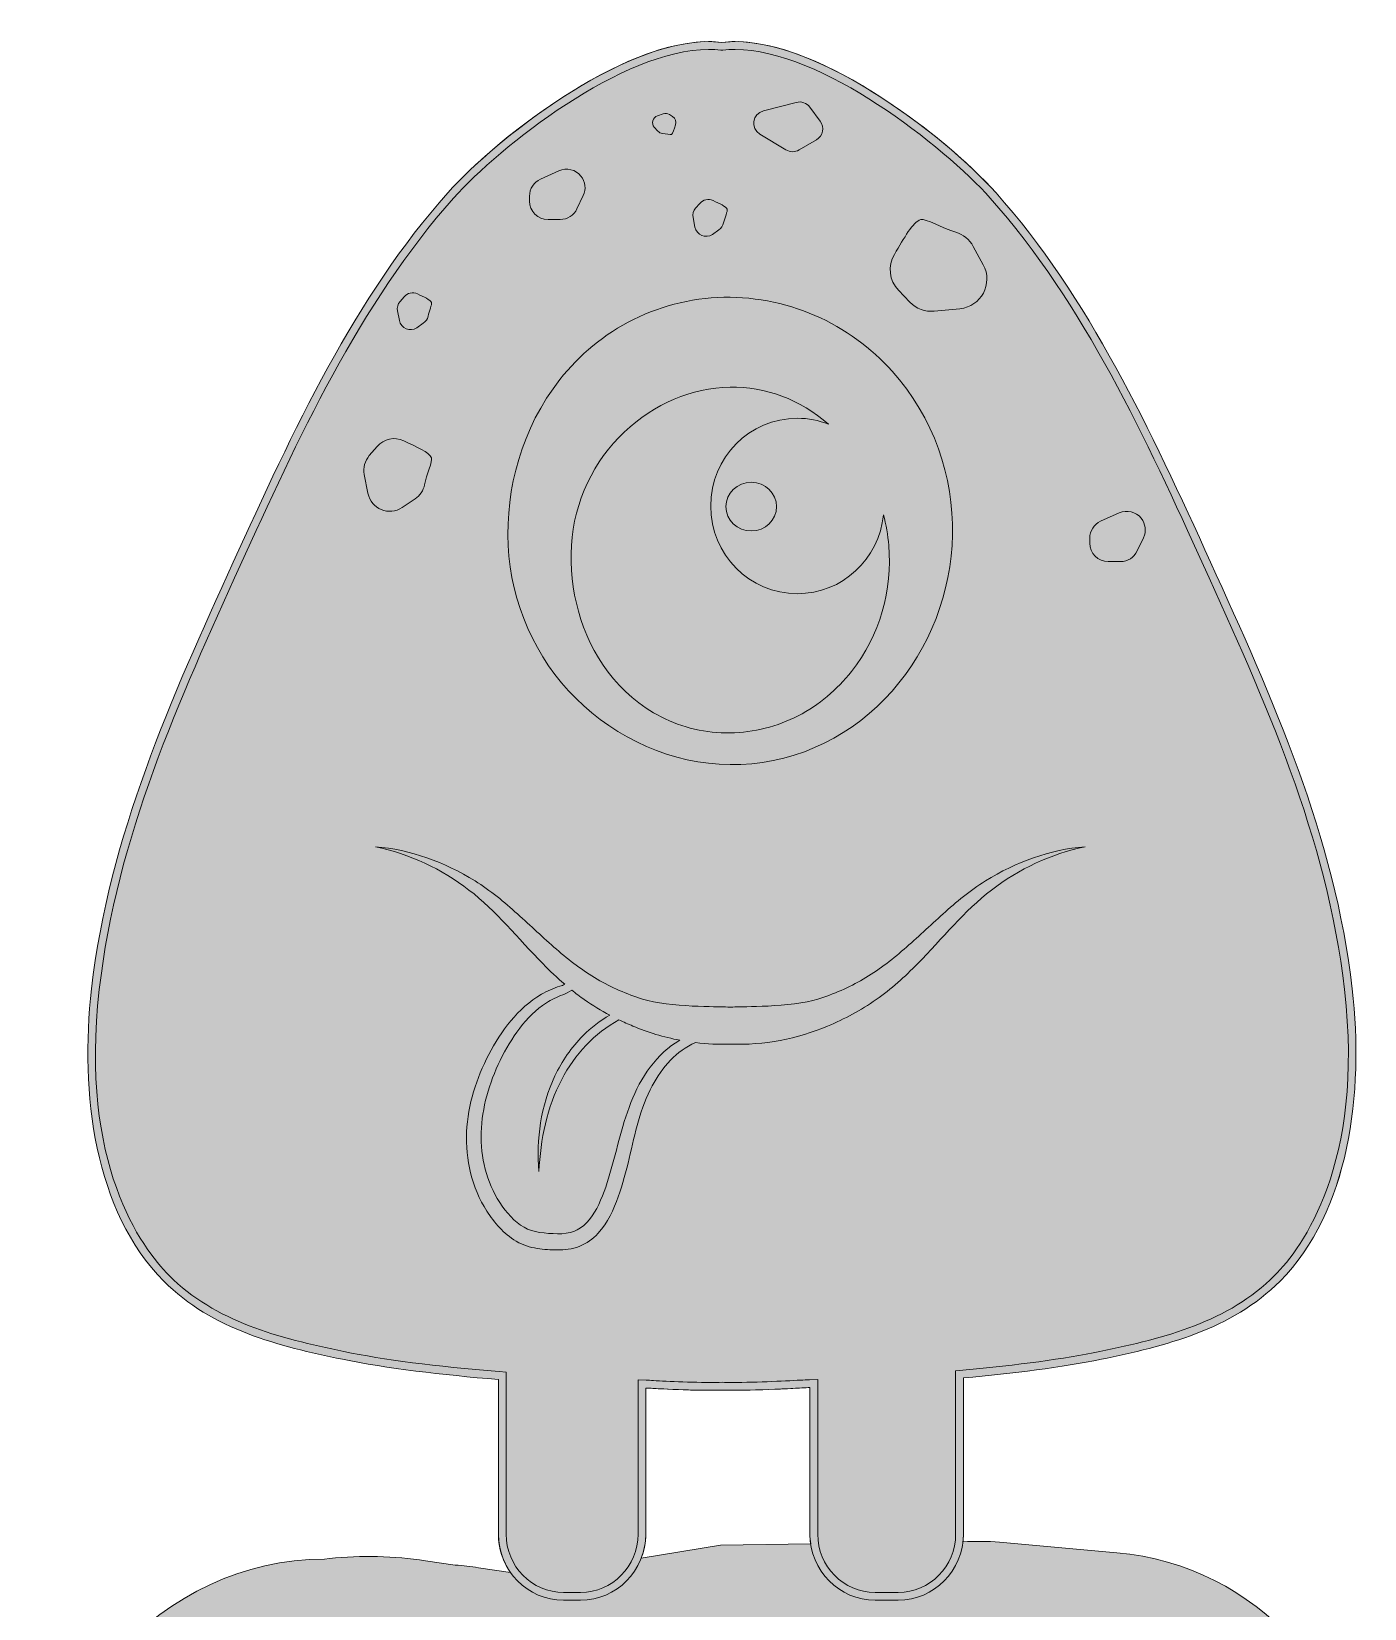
# Model space of a CAD drawing. Header units: millimetres. Extents: x 29 to 224, y -127 to -4.
# Drawn here: x 98.1 to 152.3, y -92.3 to -28.2 of the extents above; entities that cross this region are included whole.
import ezdxf

# ---------------------------------------------------------------- set-up
doc = ezdxf.new("R2010")
doc.units = ezdxf.units.MM
doc.header["$MEASUREMENT"] = 0
doc.layers.add('engraving', color=7, linetype='Continuous')
doc.layers.add('Layer 1', color=7, linetype='Continuous')

# ---------------------------------------------------------------- blocks, each defined once
blk = doc.blocks.new('block 5')
at = {"layer": 'Layer 1'}
h = blk.add_hatch(color=1, dxfattribs=at)
h.dxf.hatch_style = 2
edge = h.paths.add_edge_path()
edge.add_spline(control_points=[(98.084, -102.935), (98.084, -102.935), (98.084, -102.935), (98.084, -102.935), (98.084, -102.935), (152.221, -102.935), (152.221, -102.935), (152.221, -102.935), (152.221, -100.965), (152.221, -100.965), (152.221, -95.269), (147.874, -90.515), (142.201, -90.007), (142.201, -90.007), (137.433, -89.58), (137.433, -89.58), (136.937, -89.535), (136.438, -89.533), (135.94, -89.555), (135.952, -89.455), (135.96, -89.354), (135.96, -89.25), (135.96, -89.25), (135.96, -82.898), (135.96, -82.898), (138.001, -82.715), (139.967, -82.469), (141.566, -82.138), (144.149, -81.603), (146.854, -80.946), (148.831, -78.958), (151.639, -76.137), (152.249, -71.328), (151.764, -67.071), (151.06, -60.9), (148.511, -55.241), (146.004, -49.728), (143.587, -44.415), (141.06, -38.935), (137.286, -34.714), (135.17, -32.348), (129.706, -28.153), (126.143, -28.594), (122.58, -28.153), (117.116, -32.348), (115, -34.714), (111.226, -38.935), (108.699, -44.415), (106.282, -49.728), (103.775, -55.241), (101.226, -60.9), (100.522, -67.071), (100.037, -71.328), (100.647, -76.137), (103.455, -78.958), (105.432, -80.946), (108.137, -81.603), (110.72, -82.138), (112.51, -82.509), (114.76, -82.773), (117.06, -82.961), (117.06, -82.961), (117.06, -89.25), (117.06, -89.25), (117.06, -89.831), (117.246, -90.369), (117.557, -90.81), (117.557, -90.81), (116.252, -90.614), (116.252, -90.614), (115.938, -90.567), (115.623, -90.532), (115.308, -90.507), (115.308, -90.507), (114.1, -90.328), (114.1, -90.328), (112.808, -90.137), (111.497, -90.107), (110.198, -90.239), (110.198, -90.239), (109.99, -90.26), (109.99, -90.26), (103.346, -90.26), (98.084, -96.291), (98.084, -102.935)], knot_values=[0, 0, 0, 0, 1, 1, 1, 2, 2, 2, 3, 3, 3, 4, 4, 4, 5, 5, 5, 6, 6, 6, 7, 7, 7, 8, 8, 8, 9, 9, 9, 10, 10, 10, 11, 11, 11, 12, 12, 12, 13, 13, 13, 14, 14, 14, 15, 15, 15, 16, 16, 16, 17, 17, 17, 18, 18, 18, 19, 19, 19, 20, 20, 20, 21, 21, 21, 22, 22, 22, 23, 23, 23, 24, 24, 24, 25, 25, 25, 26, 26, 26, 27, 27, 27, 28, 28, 28, 28], degree=3, periodic=1)
edge = h.paths.add_edge_path()
edge.add_spline(control_points=[(129.722, -89.25), (129.722, -89.386), (129.734, -89.519), (129.753, -89.649), (129.753, -89.649), (126.083, -89.699), (126.083, -89.699), (126.083, -89.699), (122.863, -90.22), (122.863, -90.22), (122.98, -89.918), (123.05, -89.593), (123.05, -89.25), (123.05, -89.25), (123.05, -83.307), (123.05, -83.307), (123.176, -83.312), (124.815, -83.423), (126.143, -83.396), (127.471, -83.423), (129.429, -83.3), (129.722, -83.288), (129.722, -83.288), (129.722, -89.25), (129.722, -89.25)], knot_values=[0, 0, 0, 0, 1, 1, 1, 2, 2, 2, 3, 3, 3, 4, 4, 4, 5, 5, 5, 6, 6, 6, 7, 7, 7, 8, 8, 8, 8], degree=3, periodic=1)
at = {"layer": 'Layer 1', "lineweight": 0}
for points, knots in [([(98.084, -102.935), (98.084, -102.935), (98.084, -102.935), (98.084, -102.935), (98.084, -102.935), (152.221, -102.935), (152.221, -102.935), (152.221, -102.935), (152.221, -100.965), (152.221, -100.965), (152.221, -95.269), (147.874, -90.515), (142.201, -90.007), (142.201, -90.007), (137.433, -89.58), (137.433, -89.58), (136.937, -89.535), (136.438, -89.533), (135.94, -89.555), (135.952, -89.455), (135.96, -89.354), (135.96, -89.25), (135.96, -89.25), (135.96, -82.898), (135.96, -82.898), (138.001, -82.715), (139.967, -82.469), (141.566, -82.138), (144.149, -81.603), (146.854, -80.946), (148.831, -78.958), (151.639, -76.137), (152.249, -71.328), (151.764, -67.071), (151.06, -60.9), (148.511, -55.241), (146.004, -49.728), (143.587, -44.415), (141.06, -38.935), (137.286, -34.714), (135.17, -32.348), (129.706, -28.153), (126.143, -28.594), (122.58, -28.153), (117.116, -32.348), (115, -34.714), (111.226, -38.935), (108.699, -44.415), (106.282, -49.728), (103.775, -55.241), (101.226, -60.9), (100.522, -67.071), (100.037, -71.328), (100.647, -76.137), (103.455, -78.958), (105.432, -80.946), (108.137, -81.603), (110.72, -82.138), (112.51, -82.509), (114.76, -82.773), (117.06, -82.961), (117.06, -82.961), (117.06, -89.25), (117.06, -89.25), (117.06, -89.831), (117.246, -90.369), (117.557, -90.81), (117.557, -90.81), (116.252, -90.614), (116.252, -90.614), (115.938, -90.567), (115.623, -90.532), (115.308, -90.507), (115.308, -90.507), (114.1, -90.328), (114.1, -90.328), (112.808, -90.137), (111.497, -90.107), (110.198, -90.239), (110.198, -90.239), (109.99, -90.26), (109.99, -90.26), (103.346, -90.26), (98.084, -96.291), (98.084, -102.935)], [0, 0, 0, 0, 1, 1, 1, 2, 2, 2, 3, 3, 3, 4, 4, 4, 5, 5, 5, 6, 6, 6, 7, 7, 7, 8, 8, 8, 9, 9, 9, 10, 10, 10, 11, 11, 11, 12, 12, 12, 13, 13, 13, 14, 14, 14, 15, 15, 15, 16, 16, 16, 17, 17, 17, 18, 18, 18, 19, 19, 19, 20, 20, 20, 21, 21, 21, 22, 22, 22, 23, 23, 23, 24, 24, 24, 25, 25, 25, 26, 26, 26, 27, 27, 27, 28, 28, 28, 28]), ([(129.722, -89.25), (129.722, -89.386), (129.734, -89.519), (129.753, -89.649), (129.753, -89.649), (126.083, -89.699), (126.083, -89.699), (126.083, -89.699), (122.863, -90.22), (122.863, -90.22), (122.98, -89.918), (123.05, -89.593), (123.05, -89.25), (123.05, -89.25), (123.05, -83.307), (123.05, -83.307), (123.176, -83.312), (124.815, -83.423), (126.143, -83.396), (127.471, -83.423), (129.429, -83.3), (129.722, -83.288), (129.722, -83.288), (129.722, -89.25), (129.722, -89.25)], [0, 0, 0, 0, 1, 1, 1, 2, 2, 2, 3, 3, 3, 4, 4, 4, 5, 5, 5, 6, 6, 6, 7, 7, 7, 8, 8, 8, 8])]:
    blk.add_open_spline(points, degree=3, knots=knots, dxfattribs=at)
blk = doc.blocks.new('block 4')
at = {"layer": 'Layer 1'}
h = blk.add_hatch(color=1, dxfattribs=at)
h.dxf.hatch_style = 2
edge = h.paths.add_edge_path()
edge.add_spline(control_points=[(98.084, -102.935), (98.084, -102.935), (98.084, -102.935), (98.084, -102.935), (98.084, -102.935), (152.221, -102.935), (152.221, -102.935), (152.221, -102.935), (152.221, -100.965), (152.221, -100.965), (152.221, -95.269), (147.874, -90.515), (142.201, -90.007), (142.201, -90.007), (137.433, -89.58), (137.433, -89.58), (136.937, -89.535), (136.438, -89.533), (135.94, -89.555), (135.952, -89.455), (135.96, -89.354), (135.96, -89.25), (135.96, -89.25), (135.96, -82.898), (135.96, -82.898), (138.001, -82.715), (139.967, -82.469), (141.566, -82.138), (144.149, -81.603), (146.854, -80.946), (148.831, -78.958), (151.639, -76.137), (152.249, -71.328), (151.764, -67.071), (151.06, -60.9), (148.511, -55.241), (146.004, -49.728), (143.587, -44.415), (141.06, -38.935), (137.286, -34.714), (135.17, -32.348), (129.706, -28.153), (126.143, -28.594), (122.58, -28.153), (117.116, -32.348), (115, -34.714), (111.226, -38.935), (108.699, -44.415), (106.282, -49.728), (103.775, -55.241), (101.226, -60.9), (100.522, -67.071), (100.037, -71.328), (100.647, -76.137), (103.455, -78.958), (105.432, -80.946), (108.137, -81.603), (110.72, -82.138), (112.51, -82.509), (114.76, -82.773), (117.06, -82.961), (117.06, -82.961), (117.06, -89.25), (117.06, -89.25), (117.06, -89.831), (117.246, -90.369), (117.557, -90.81), (117.557, -90.81), (116.252, -90.614), (116.252, -90.614), (115.938, -90.567), (115.623, -90.532), (115.308, -90.507), (115.308, -90.507), (114.1, -90.328), (114.1, -90.328), (112.808, -90.137), (111.497, -90.107), (110.198, -90.239), (110.198, -90.239), (109.99, -90.26), (109.99, -90.26), (103.346, -90.26), (98.084, -96.291), (98.084, -102.935)], knot_values=[0, 0, 0, 0, 1, 1, 1, 2, 2, 2, 3, 3, 3, 4, 4, 4, 5, 5, 5, 6, 6, 6, 7, 7, 7, 8, 8, 8, 9, 9, 9, 10, 10, 10, 11, 11, 11, 12, 12, 12, 13, 13, 13, 14, 14, 14, 15, 15, 15, 16, 16, 16, 17, 17, 17, 18, 18, 18, 19, 19, 19, 20, 20, 20, 21, 21, 21, 22, 22, 22, 23, 23, 23, 24, 24, 24, 25, 25, 25, 26, 26, 26, 27, 27, 27, 28, 28, 28, 28], degree=3, periodic=1)
edge = h.paths.add_edge_path()
edge.add_spline(control_points=[(129.722, -89.25), (129.722, -89.386), (129.734, -89.519), (129.753, -89.649), (129.753, -89.649), (126.083, -89.699), (126.083, -89.699), (126.083, -89.699), (122.863, -90.22), (122.863, -90.22), (122.98, -89.918), (123.05, -89.593), (123.05, -89.25), (123.05, -89.25), (123.05, -83.307), (123.05, -83.307), (123.176, -83.312), (124.815, -83.423), (126.143, -83.396), (127.471, -83.423), (129.429, -83.3), (129.722, -83.288), (129.722, -83.288), (129.722, -89.25), (129.722, -89.25)], knot_values=[0, 0, 0, 0, 1, 1, 1, 2, 2, 2, 3, 3, 3, 4, 4, 4, 5, 5, 5, 6, 6, 6, 7, 7, 7, 8, 8, 8, 8], degree=3, periodic=1)
at = {"layer": 'Layer 1', "lineweight": 0}
for points, knots in [([(98.084, -102.935), (98.084, -102.935), (98.084, -102.935), (98.084, -102.935), (98.084, -102.935), (152.221, -102.935), (152.221, -102.935), (152.221, -102.935), (152.221, -100.965), (152.221, -100.965), (152.221, -95.269), (147.874, -90.515), (142.201, -90.007), (142.201, -90.007), (137.433, -89.58), (137.433, -89.58), (136.937, -89.535), (136.438, -89.533), (135.94, -89.555), (135.952, -89.455), (135.96, -89.354), (135.96, -89.25), (135.96, -89.25), (135.96, -82.898), (135.96, -82.898), (138.001, -82.715), (139.967, -82.469), (141.566, -82.138), (144.149, -81.603), (146.854, -80.946), (148.831, -78.958), (151.639, -76.137), (152.249, -71.328), (151.764, -67.071), (151.06, -60.9), (148.511, -55.241), (146.004, -49.728), (143.587, -44.415), (141.06, -38.935), (137.286, -34.714), (135.17, -32.348), (129.706, -28.153), (126.143, -28.594), (122.58, -28.153), (117.116, -32.348), (115, -34.714), (111.226, -38.935), (108.699, -44.415), (106.282, -49.728), (103.775, -55.241), (101.226, -60.9), (100.522, -67.071), (100.037, -71.328), (100.647, -76.137), (103.455, -78.958), (105.432, -80.946), (108.137, -81.603), (110.72, -82.138), (112.51, -82.509), (114.76, -82.773), (117.06, -82.961), (117.06, -82.961), (117.06, -89.25), (117.06, -89.25), (117.06, -89.831), (117.246, -90.369), (117.557, -90.81), (117.557, -90.81), (116.252, -90.614), (116.252, -90.614), (115.938, -90.567), (115.623, -90.532), (115.308, -90.507), (115.308, -90.507), (114.1, -90.328), (114.1, -90.328), (112.808, -90.137), (111.497, -90.107), (110.198, -90.239), (110.198, -90.239), (109.99, -90.26), (109.99, -90.26), (103.346, -90.26), (98.084, -96.291), (98.084, -102.935)], [0, 0, 0, 0, 1, 1, 1, 2, 2, 2, 3, 3, 3, 4, 4, 4, 5, 5, 5, 6, 6, 6, 7, 7, 7, 8, 8, 8, 9, 9, 9, 10, 10, 10, 11, 11, 11, 12, 12, 12, 13, 13, 13, 14, 14, 14, 15, 15, 15, 16, 16, 16, 17, 17, 17, 18, 18, 18, 19, 19, 19, 20, 20, 20, 21, 21, 21, 22, 22, 22, 23, 23, 23, 24, 24, 24, 25, 25, 25, 26, 26, 26, 27, 27, 27, 28, 28, 28, 28]), ([(129.722, -89.25), (129.722, -89.386), (129.734, -89.519), (129.753, -89.649), (129.753, -89.649), (126.083, -89.699), (126.083, -89.699), (126.083, -89.699), (122.863, -90.22), (122.863, -90.22), (122.98, -89.918), (123.05, -89.593), (123.05, -89.25), (123.05, -89.25), (123.05, -83.307), (123.05, -83.307), (123.176, -83.312), (124.815, -83.423), (126.143, -83.396), (127.471, -83.423), (129.429, -83.3), (129.722, -83.288), (129.722, -83.288), (129.722, -89.25), (129.722, -89.25)], [0, 0, 0, 0, 1, 1, 1, 2, 2, 2, 3, 3, 3, 4, 4, 4, 5, 5, 5, 6, 6, 6, 7, 7, 7, 8, 8, 8, 8])]:
    blk.add_open_spline(points, degree=3, knots=knots, dxfattribs=at)
at = {"layer": 'Layer 1'}
blk.add_blockref('block 5', (0, 0), dxfattribs=at)
blk = doc.blocks.new('block 7')
at = {"layer": 'engraving'}
h = blk.add_hatch(color=1, dxfattribs=at)
h.dxf.hatch_style = 2
edge = h.paths.add_edge_path()
edge.add_spline(control_points=[(117.453, -49.051), (117.558, -51.382), (118.563, -53.644), (120.218, -55.268), (121.85, -56.901), (124.119, -57.942), (126.477, -57.961), (128.834, -58.009), (131.165, -56.963), (132.761, -55.288), (134.384, -53.626), (135.348, -51.379), (135.5, -49.051), (135.646, -46.728), (134.96, -44.27), (133.367, -42.317), (132.569, -41.351), (131.562, -40.503), (130.375, -39.907), (129.192, -39.309), (127.835, -38.975), (126.477, -38.958), (125.118, -38.947), (123.747, -39.258), (122.553, -39.857), (121.357, -40.452), (120.343, -41.31), (119.562, -42.297), (118.001, -44.288), (117.355, -46.732), (117.453, -49.051)], knot_values=[0, 0, 0, 0, 1, 1, 1, 2, 2, 2, 3, 3, 3, 4, 4, 4, 5, 5, 5, 6, 6, 6, 7, 7, 7, 8, 8, 8, 9, 9, 9, 10, 10, 10, 10], degree=3, periodic=1)
edge = h.paths.add_edge_path()
edge.add_spline(control_points=[(120.027, -49.051), (120.132, -47.263), (120.948, -45.581), (122.176, -44.44), (123.399, -43.288), (124.917, -42.642), (126.477, -42.614), (127.897, -42.579), (129.33, -43.12), (130.472, -44.118), (130.079, -43.965), (129.655, -43.877), (129.21, -43.877), (127.266, -43.877), (125.691, -45.475), (125.691, -47.445), (125.691, -49.415), (127.266, -51.012), (129.21, -51.012), (131.035, -51.012), (132.535, -49.603), (132.711, -47.8), (132.816, -48.207), (132.89, -48.626), (132.926, -49.051), (133.072, -50.831), (132.574, -52.71), (131.409, -54.18), (130.825, -54.906), (130.095, -55.536), (129.247, -55.973), (128.401, -56.412), (127.447, -56.653), (126.477, -56.672), (125.507, -56.682), (124.537, -56.462), (123.681, -56.023), (122.823, -55.587), (122.087, -54.947), (121.52, -54.201), (120.386, -52.692), (119.929, -50.828), (120.027, -49.051)], knot_values=[0, 0, 0, 0, 1, 1, 1, 2, 2, 2, 3, 3, 3, 4, 4, 4, 5, 5, 5, 6, 6, 6, 7, 7, 7, 8, 8, 8, 9, 9, 9, 10, 10, 10, 11, 11, 11, 12, 12, 12, 13, 13, 13, 14, 14, 14, 14], degree=3, periodic=1)
edge = h.paths.add_edge_path()
edge.add_spline(control_points=[(127.336, -48.46), (126.767, -48.46), (126.306, -48.017), (126.306, -47.471), (126.306, -46.925), (126.767, -46.482), (127.336, -46.482), (127.905, -46.482), (128.366, -46.925), (128.366, -47.471), (128.366, -48.017), (127.905, -48.46), (127.336, -48.46)], knot_values=[0, 0, 0, 0, 1, 1, 1, 2, 2, 2, 3, 3, 3, 4, 4, 4, 4], degree=3, periodic=1)
at = {"layer": 'engraving', "lineweight": 0}
for points, knots in [([(117.453, -49.051), (117.558, -51.382), (118.563, -53.644), (120.218, -55.268), (121.85, -56.901), (124.119, -57.942), (126.477, -57.961), (128.834, -58.009), (131.165, -56.963), (132.761, -55.288), (134.384, -53.626), (135.348, -51.379), (135.5, -49.051), (135.646, -46.728), (134.96, -44.27), (133.367, -42.317), (132.569, -41.351), (131.562, -40.503), (130.375, -39.907), (129.192, -39.309), (127.835, -38.975), (126.477, -38.958), (125.118, -38.947), (123.747, -39.258), (122.553, -39.857), (121.357, -40.452), (120.343, -41.31), (119.562, -42.297), (118.001, -44.288), (117.355, -46.732), (117.453, -49.051)], [0, 0, 0, 0, 1, 1, 1, 2, 2, 2, 3, 3, 3, 4, 4, 4, 5, 5, 5, 6, 6, 6, 7, 7, 7, 8, 8, 8, 9, 9, 9, 10, 10, 10, 10]), ([(120.027, -49.051), (120.132, -47.263), (120.948, -45.581), (122.176, -44.44), (123.399, -43.288), (124.917, -42.642), (126.477, -42.614), (127.897, -42.579), (129.33, -43.12), (130.472, -44.118), (130.079, -43.965), (129.655, -43.877), (129.21, -43.877), (127.266, -43.877), (125.691, -45.475), (125.691, -47.445), (125.691, -49.415), (127.266, -51.012), (129.21, -51.012), (131.035, -51.012), (132.535, -49.603), (132.711, -47.8), (132.816, -48.207), (132.89, -48.626), (132.926, -49.051), (133.072, -50.831), (132.574, -52.71), (131.409, -54.18), (130.825, -54.906), (130.095, -55.536), (129.247, -55.973), (128.401, -56.412), (127.447, -56.653), (126.477, -56.672), (125.507, -56.682), (124.537, -56.462), (123.681, -56.023), (122.823, -55.587), (122.087, -54.947), (121.52, -54.201), (120.386, -52.692), (119.929, -50.828), (120.027, -49.051)], [0, 0, 0, 0, 1, 1, 1, 2, 2, 2, 3, 3, 3, 4, 4, 4, 5, 5, 5, 6, 6, 6, 7, 7, 7, 8, 8, 8, 9, 9, 9, 10, 10, 10, 11, 11, 11, 12, 12, 12, 13, 13, 13, 14, 14, 14, 14]), ([(127.336, -48.46), (126.767, -48.46), (126.306, -48.017), (126.306, -47.471), (126.306, -46.925), (126.767, -46.482), (127.336, -46.482), (127.905, -46.482), (128.366, -46.925), (128.366, -47.471), (128.366, -48.017), (127.905, -48.46), (127.336, -48.46)], [0, 0, 0, 0, 1, 1, 1, 2, 2, 2, 3, 3, 3, 4, 4, 4, 4])]:
    blk.add_open_spline(points, degree=3, knots=knots, dxfattribs=at)
blk = doc.blocks.new('block 9')
at = {"layer": 'engraving'}
h = blk.add_hatch(color=1, dxfattribs=at)
h.dxf.hatch_style = 2
edge = h.paths.add_edge_path()
edge.add_spline(control_points=[(129.714, -31.225), (129.714, -31.225), (130.139, -31.793), (130.139, -31.793), (130.326, -32.042), (130.254, -32.399), (129.985, -32.556), (129.985, -32.556), (129.278, -32.968), (129.278, -32.968), (129.114, -33.065), (128.909, -33.063), (128.746, -32.964), (128.746, -32.964), (127.692, -32.328), (127.692, -32.328), (127.296, -32.089), (127.383, -31.491), (127.831, -31.376), (127.831, -31.376), (129.166, -31.033), (129.166, -31.033), (129.371, -30.98), (129.587, -31.056), (129.714, -31.225)], knot_values=[0, 0, 0, 0, 1, 1, 1, 2, 2, 2, 3, 3, 3, 4, 4, 4, 5, 5, 5, 6, 6, 6, 7, 7, 7, 8, 8, 8, 8], degree=3, periodic=1)
h = blk.add_hatch(color=1, dxfattribs=at)
h.dxf.hatch_style = 2
edge = h.paths.add_edge_path()
edge.add_spline(control_points=[(123.533, -32.198), (123.533, -32.198), (123.397, -32.047), (123.397, -32.047), (123.258, -31.892), (123.323, -31.645), (123.52, -31.578), (123.52, -31.578), (123.757, -31.497), (123.757, -31.497), (123.841, -31.469), (123.934, -31.48), (124.008, -31.528), (124.008, -31.528), (124.142, -31.614), (124.142, -31.614), (124.252, -31.685), (124.302, -31.821), (124.262, -31.946), (124.205, -32.126), (124.164, -32.293), (124.09, -32.336), (124.054, -32.357), (123.859, -32.303), (123.731, -32.294), (123.655, -32.289), (123.584, -32.255), (123.533, -32.198)], knot_values=[0, 0, 0, 0, 1, 1, 1, 2, 2, 2, 3, 3, 3, 4, 4, 4, 5, 5, 5, 6, 6, 6, 7, 7, 7, 8, 8, 8, 9, 9, 9, 9], degree=3, periodic=1)
h = blk.add_hatch(color=1, dxfattribs=at)
h.dxf.hatch_style = 2
edge = h.paths.add_edge_path()
edge.add_spline(control_points=[(120.416, -34.033), (120.416, -34.033), (120.416, -34.033), (120.416, -34.033), (120.595, -34.257), (120.631, -34.563), (120.509, -34.822), (120.509, -34.822), (120.254, -35.364), (120.254, -35.364), (120.13, -35.628), (119.865, -35.796), (119.574, -35.796), (119.574, -35.796), (119.077, -35.796), (119.077, -35.796), (118.662, -35.796), (118.325, -35.459), (118.325, -35.044), (118.325, -35.044), (118.325, -34.843), (118.325, -34.843), (118.325, -34.547), (118.498, -34.279), (118.767, -34.157), (118.767, -34.157), (119.519, -33.817), (119.519, -33.817), (119.832, -33.676), (120.201, -33.764), (120.416, -34.033)], knot_values=[0, 0, 0, 0, 1, 1, 1, 2, 2, 2, 3, 3, 3, 4, 4, 4, 5, 5, 5, 6, 6, 6, 7, 7, 7, 8, 8, 8, 9, 9, 9, 10, 10, 10, 10], degree=3, periodic=1)
h = blk.add_hatch(color=1, dxfattribs=at)
h.dxf.hatch_style = 2
edge = h.paths.add_edge_path()
edge.add_spline(control_points=[(126.022, -36.222), (126.022, -36.222), (125.756, -36.401), (125.756, -36.401), (125.484, -36.586), (125.111, -36.431), (125.049, -36.108), (125.049, -36.108), (124.974, -35.72), (124.974, -35.72), (124.947, -35.582), (124.985, -35.44), (125.076, -35.334), (125.076, -35.334), (125.24, -35.143), (125.24, -35.143), (125.375, -34.986), (125.598, -34.938), (125.785, -35.027), (126.054, -35.156), (126.306, -35.256), (126.357, -35.38), (126.382, -35.441), (126.256, -35.734), (126.215, -35.934), (126.19, -36.051), (126.121, -36.155), (126.022, -36.222)], knot_values=[0, 0, 0, 0, 1, 1, 1, 2, 2, 2, 3, 3, 3, 4, 4, 4, 5, 5, 5, 6, 6, 6, 7, 7, 7, 8, 8, 8, 9, 9, 9, 9], degree=3, periodic=1)
h = blk.add_hatch(color=1, dxfattribs=at)
h.dxf.hatch_style = 2
edge = h.paths.add_edge_path()
edge.add_spline(control_points=[(136.359, -36.891), (136.359, -36.891), (136.765, -37.636), (136.765, -37.636), (137.18, -38.4), (136.68, -39.34), (135.814, -39.422), (135.814, -39.422), (134.773, -39.522), (134.773, -39.522), (134.405, -39.557), (134.04, -39.421), (133.784, -39.154), (133.784, -39.154), (133.323, -38.675), (133.323, -38.675), (132.945, -38.281), (132.875, -37.681), (133.157, -37.213), (133.563, -36.537), (133.892, -35.899), (134.231, -35.796), (134.396, -35.746), (135.136, -36.153), (135.651, -36.312), (135.954, -36.405), (136.208, -36.612), (136.359, -36.891)], knot_values=[0, 0, 0, 0, 1, 1, 1, 2, 2, 2, 3, 3, 3, 4, 4, 4, 5, 5, 5, 6, 6, 6, 7, 7, 7, 8, 8, 8, 9, 9, 9, 9], degree=3, periodic=1)
h = blk.add_hatch(color=1, dxfattribs=at)
h.dxf.hatch_style = 2
edge = h.paths.add_edge_path()
edge.add_spline(control_points=[(114.007, -40.017), (114.007, -40.017), (113.742, -40.197), (113.742, -40.197), (113.469, -40.381), (113.097, -40.227), (113.034, -39.904), (113.034, -39.904), (112.959, -39.515), (112.959, -39.515), (112.933, -39.378), (112.97, -39.235), (113.062, -39.129), (113.062, -39.129), (113.225, -38.938), (113.225, -38.938), (113.36, -38.781), (113.583, -38.734), (113.77, -38.823), (114.039, -38.951), (114.292, -39.052), (114.343, -39.176), (114.367, -39.236), (114.241, -39.53), (114.2, -39.729), (114.176, -39.847), (114.107, -39.95), (114.007, -40.017)], knot_values=[0, 0, 0, 0, 1, 1, 1, 2, 2, 2, 3, 3, 3, 4, 4, 4, 5, 5, 5, 6, 6, 6, 7, 7, 7, 8, 8, 8, 9, 9, 9, 9], degree=3, periodic=1)
h = blk.add_hatch(color=1, dxfattribs=at)
h.dxf.hatch_style = 2
edge = h.paths.add_edge_path()
edge.add_spline(control_points=[(113.678, -47.15), (113.678, -47.15), (113.153, -47.504), (113.153, -47.504), (112.615, -47.868), (111.881, -47.564), (111.758, -46.926), (111.758, -46.926), (111.61, -46.159), (111.61, -46.159), (111.557, -45.888), (111.632, -45.607), (111.812, -45.398), (111.812, -45.398), (112.135, -45.021), (112.135, -45.021), (112.401, -44.712), (112.841, -44.617), (113.21, -44.793), (113.741, -45.047), (114.239, -45.245), (114.34, -45.49), (114.389, -45.609), (114.139, -46.188), (114.058, -46.582), (114.01, -46.814), (113.874, -47.018), (113.678, -47.15)], knot_values=[0, 0, 0, 0, 1, 1, 1, 2, 2, 2, 3, 3, 3, 4, 4, 4, 5, 5, 5, 6, 6, 6, 7, 7, 7, 8, 8, 8, 9, 9, 9, 9], degree=3, periodic=1)
h = blk.add_hatch(color=1, dxfattribs=at)
h.dxf.hatch_style = 2
edge = h.paths.add_edge_path()
edge.add_spline(control_points=[(143.186, -47.943), (143.186, -47.943), (143.186, -47.943), (143.186, -47.943), (143.365, -48.167), (143.401, -48.473), (143.279, -48.733), (143.279, -48.733), (143.024, -49.274), (143.024, -49.274), (142.9, -49.538), (142.635, -49.706), (142.344, -49.706), (142.344, -49.706), (141.846, -49.706), (141.846, -49.706), (141.431, -49.706), (141.094, -49.369), (141.094, -48.954), (141.094, -48.954), (141.094, -48.753), (141.094, -48.753), (141.094, -48.457), (141.267, -48.189), (141.536, -48.067), (141.536, -48.067), (142.289, -47.727), (142.289, -47.727), (142.602, -47.586), (142.971, -47.674), (143.186, -47.943)], knot_values=[0, 0, 0, 0, 1, 1, 1, 2, 2, 2, 3, 3, 3, 4, 4, 4, 5, 5, 5, 6, 6, 6, 7, 7, 7, 8, 8, 8, 9, 9, 9, 10, 10, 10, 10], degree=3, periodic=1)
at = {"layer": 'engraving', "lineweight": 0}
for points, knots in [([(129.714, -31.225), (129.714, -31.225), (130.139, -31.793), (130.139, -31.793), (130.326, -32.042), (130.254, -32.399), (129.985, -32.556), (129.985, -32.556), (129.278, -32.968), (129.278, -32.968), (129.114, -33.065), (128.909, -33.063), (128.746, -32.964), (128.746, -32.964), (127.692, -32.328), (127.692, -32.328), (127.296, -32.089), (127.383, -31.491), (127.831, -31.376), (127.831, -31.376), (129.166, -31.033), (129.166, -31.033), (129.371, -30.98), (129.587, -31.056), (129.714, -31.225)], [0, 0, 0, 0, 1, 1, 1, 2, 2, 2, 3, 3, 3, 4, 4, 4, 5, 5, 5, 6, 6, 6, 7, 7, 7, 8, 8, 8, 8]), ([(123.533, -32.198), (123.533, -32.198), (123.397, -32.047), (123.397, -32.047), (123.258, -31.892), (123.323, -31.645), (123.52, -31.578), (123.52, -31.578), (123.757, -31.497), (123.757, -31.497), (123.841, -31.469), (123.934, -31.48), (124.008, -31.528), (124.008, -31.528), (124.142, -31.614), (124.142, -31.614), (124.252, -31.685), (124.302, -31.821), (124.262, -31.946), (124.205, -32.126), (124.164, -32.293), (124.09, -32.336), (124.054, -32.357), (123.859, -32.303), (123.731, -32.294), (123.655, -32.289), (123.584, -32.255), (123.533, -32.198)], [0, 0, 0, 0, 1, 1, 1, 2, 2, 2, 3, 3, 3, 4, 4, 4, 5, 5, 5, 6, 6, 6, 7, 7, 7, 8, 8, 8, 9, 9, 9, 9]), ([(120.416, -34.033), (120.416, -34.033), (120.416, -34.033), (120.416, -34.033), (120.595, -34.257), (120.631, -34.563), (120.509, -34.822), (120.509, -34.822), (120.254, -35.364), (120.254, -35.364), (120.13, -35.628), (119.865, -35.796), (119.574, -35.796), (119.574, -35.796), (119.077, -35.796), (119.077, -35.796), (118.662, -35.796), (118.325, -35.459), (118.325, -35.044), (118.325, -35.044), (118.325, -34.843), (118.325, -34.843), (118.325, -34.547), (118.498, -34.279), (118.767, -34.157), (118.767, -34.157), (119.519, -33.817), (119.519, -33.817), (119.832, -33.676), (120.201, -33.764), (120.416, -34.033)], [0, 0, 0, 0, 1, 1, 1, 2, 2, 2, 3, 3, 3, 4, 4, 4, 5, 5, 5, 6, 6, 6, 7, 7, 7, 8, 8, 8, 9, 9, 9, 10, 10, 10, 10]), ([(126.022, -36.222), (126.022, -36.222), (125.756, -36.401), (125.756, -36.401), (125.484, -36.586), (125.111, -36.431), (125.049, -36.108), (125.049, -36.108), (124.974, -35.72), (124.974, -35.72), (124.947, -35.582), (124.985, -35.44), (125.076, -35.334), (125.076, -35.334), (125.24, -35.143), (125.24, -35.143), (125.375, -34.986), (125.598, -34.938), (125.785, -35.027), (126.054, -35.156), (126.306, -35.256), (126.357, -35.38), (126.382, -35.441), (126.256, -35.734), (126.215, -35.934), (126.19, -36.051), (126.121, -36.155), (126.022, -36.222)], [0, 0, 0, 0, 1, 1, 1, 2, 2, 2, 3, 3, 3, 4, 4, 4, 5, 5, 5, 6, 6, 6, 7, 7, 7, 8, 8, 8, 9, 9, 9, 9]), ([(136.359, -36.891), (136.359, -36.891), (136.765, -37.636), (136.765, -37.636), (137.18, -38.4), (136.68, -39.34), (135.814, -39.422), (135.814, -39.422), (134.773, -39.522), (134.773, -39.522), (134.405, -39.557), (134.04, -39.421), (133.784, -39.154), (133.784, -39.154), (133.323, -38.675), (133.323, -38.675), (132.945, -38.281), (132.875, -37.681), (133.157, -37.213), (133.563, -36.537), (133.892, -35.899), (134.231, -35.796), (134.396, -35.746), (135.136, -36.153), (135.651, -36.312), (135.954, -36.405), (136.208, -36.612), (136.359, -36.891)], [0, 0, 0, 0, 1, 1, 1, 2, 2, 2, 3, 3, 3, 4, 4, 4, 5, 5, 5, 6, 6, 6, 7, 7, 7, 8, 8, 8, 9, 9, 9, 9]), ([(114.007, -40.017), (114.007, -40.017), (113.742, -40.197), (113.742, -40.197), (113.469, -40.381), (113.097, -40.227), (113.034, -39.904), (113.034, -39.904), (112.959, -39.515), (112.959, -39.515), (112.933, -39.378), (112.97, -39.235), (113.062, -39.129), (113.062, -39.129), (113.225, -38.938), (113.225, -38.938), (113.36, -38.781), (113.583, -38.734), (113.77, -38.823), (114.039, -38.951), (114.292, -39.052), (114.343, -39.176), (114.367, -39.236), (114.241, -39.53), (114.2, -39.729), (114.176, -39.847), (114.107, -39.95), (114.007, -40.017)], [0, 0, 0, 0, 1, 1, 1, 2, 2, 2, 3, 3, 3, 4, 4, 4, 5, 5, 5, 6, 6, 6, 7, 7, 7, 8, 8, 8, 9, 9, 9, 9]), ([(113.678, -47.15), (113.678, -47.15), (113.153, -47.504), (113.153, -47.504), (112.615, -47.868), (111.881, -47.564), (111.758, -46.926), (111.758, -46.926), (111.61, -46.159), (111.61, -46.159), (111.557, -45.888), (111.632, -45.607), (111.812, -45.398), (111.812, -45.398), (112.135, -45.021), (112.135, -45.021), (112.401, -44.712), (112.841, -44.617), (113.21, -44.793), (113.741, -45.047), (114.239, -45.245), (114.34, -45.49), (114.389, -45.609), (114.139, -46.188), (114.058, -46.582), (114.01, -46.814), (113.874, -47.018), (113.678, -47.15)], [0, 0, 0, 0, 1, 1, 1, 2, 2, 2, 3, 3, 3, 4, 4, 4, 5, 5, 5, 6, 6, 6, 7, 7, 7, 8, 8, 8, 9, 9, 9, 9]), ([(143.186, -47.943), (143.186, -47.943), (143.186, -47.943), (143.186, -47.943), (143.365, -48.167), (143.401, -48.473), (143.279, -48.733), (143.279, -48.733), (143.024, -49.274), (143.024, -49.274), (142.9, -49.538), (142.635, -49.706), (142.344, -49.706), (142.344, -49.706), (141.846, -49.706), (141.846, -49.706), (141.431, -49.706), (141.094, -49.369), (141.094, -48.954), (141.094, -48.954), (141.094, -48.753), (141.094, -48.753), (141.094, -48.457), (141.267, -48.189), (141.536, -48.067), (141.536, -48.067), (142.289, -47.727), (142.289, -47.727), (142.602, -47.586), (142.971, -47.674), (143.186, -47.943)], [0, 0, 0, 0, 1, 1, 1, 2, 2, 2, 3, 3, 3, 4, 4, 4, 5, 5, 5, 6, 6, 6, 7, 7, 7, 8, 8, 8, 9, 9, 9, 10, 10, 10, 10])]:
    blk.add_open_spline(points, degree=3, knots=knots, dxfattribs=at)

msp = doc.modelspace()

# ---------------------------------------------------------------- hatches: boundary and pattern name
at = {"layer": 'engraving'}
h = msp.add_hatch(color=1, dxfattribs=at)
h.dxf.hatch_style = 2
edge = h.paths.add_edge_path()
edge.add_spline(control_points=[(125.604, -28.562), (122.051, -28.562), (117.012, -32.464), (115, -34.714), (111.226, -38.935), (108.699, -44.415), (106.282, -49.728), (103.775, -55.241), (101.226, -60.9), (100.522, -67.071), (100.037, -71.328), (100.647, -76.137), (103.455, -78.958), (105.432, -80.946), (108.137, -81.603), (110.72, -82.138), (112.51, -82.509), (114.76, -82.773), (117.06, -82.961), (117.06, -82.961), (117.06, -89.25), (117.06, -89.25), (117.06, -90.728), (118.251, -91.938), (119.708, -91.938), (119.708, -91.938), (120.402, -91.938), (120.402, -91.938), (121.859, -91.938), (123.05, -90.728), (123.05, -89.25), (123.05, -89.25), (123.05, -83.307), (123.05, -83.307), (123.163, -83.311), (124.48, -83.401), (125.706, -83.401), (125.854, -83.401), (126, -83.399), (126.143, -83.396), (126.273, -83.399), (126.41, -83.4), (126.55, -83.4), (127.839, -83.4), (129.458, -83.299), (129.722, -83.288), (129.722, -83.288), (129.722, -89.25), (129.722, -89.25), (129.722, -90.728), (130.914, -91.938), (132.37, -91.938), (132.37, -91.938), (133.312, -91.938), (133.312, -91.938), (134.769, -91.938), (135.96, -90.728), (135.96, -89.25), (135.96, -89.25), (135.96, -82.898), (135.96, -82.898), (138.001, -82.715), (139.967, -82.469), (141.566, -82.138), (144.149, -81.603), (146.854, -80.946), (148.831, -78.958), (151.639, -76.137), (152.25, -71.328), (151.764, -67.071), (151.06, -60.9), (148.511, -55.241), (146.004, -49.728), (143.587, -44.415), (141.06, -38.935), (137.286, -34.714), (135.274, -32.464), (130.235, -28.561), (126.682, -28.562), (126.498, -28.562), (126.318, -28.572), (126.143, -28.594), (125.968, -28.572), (125.788, -28.562), (125.604, -28.562), (125.604, -28.562), (125.604, -28.562), (125.604, -28.562)], knot_values=[0, 0, 0, 0, 1, 1, 1, 2, 2, 2, 3, 3, 3, 4, 4, 4, 5, 5, 5, 6, 6, 6, 7, 7, 7, 8, 8, 8, 9, 9, 9, 10, 10, 10, 11, 11, 11, 12, 12, 12, 13, 13, 13, 14, 14, 14, 15, 15, 15, 16, 16, 16, 17, 17, 17, 18, 18, 18, 19, 19, 19, 20, 20, 20, 21, 21, 21, 22, 22, 22, 23, 23, 23, 24, 24, 24, 25, 25, 25, 26, 26, 26, 27, 27, 27, 28, 28, 28, 29, 29, 29, 29], degree=3, periodic=1)
edge = h.paths.add_edge_path()
edge.add_spline(control_points=[(125.604, -28.882), (125.777, -28.882), (125.945, -28.892), (126.105, -28.912), (126.105, -28.912), (126.143, -28.917), (126.143, -28.917), (126.143, -28.917), (126.181, -28.912), (126.181, -28.912), (126.341, -28.892), (126.509, -28.882), (126.682, -28.882), (130.188, -28.882), (135.166, -32.821), (137.052, -34.93), (140.863, -39.191), (143.442, -44.86), (145.717, -49.862), (148.189, -55.295), (150.744, -60.913), (151.45, -67.108), (152.26, -74.207), (149.733, -77.601), (148.609, -78.731), (146.733, -80.616), (144.177, -81.27), (141.503, -81.824), (140.064, -82.122), (138.19, -82.376), (135.933, -82.579), (135.933, -82.579), (135.645, -82.605), (135.645, -82.605), (135.645, -82.605), (135.645, -82.898), (135.645, -82.898), (135.645, -82.898), (135.645, -89.25), (135.645, -89.25), (135.645, -90.555), (134.598, -91.617), (133.312, -91.617), (133.312, -91.617), (132.37, -91.617), (132.37, -91.617), (131.084, -91.617), (130.038, -90.555), (130.038, -89.25), (130.038, -89.25), (130.038, -83.288), (130.038, -83.288), (130.038, -83.288), (130.038, -82.955), (130.038, -82.955), (130.038, -82.955), (129.71, -82.968), (129.71, -82.968), (129.661, -82.97), (129.566, -82.975), (129.437, -82.982), (128.886, -83.011), (127.596, -83.08), (126.55, -83.08), (126.412, -83.08), (126.278, -83.078), (126.149, -83.076), (125.996, -83.079), (125.852, -83.08), (125.706, -83.08), (124.677, -83.08), (123.565, -83.015), (123.2, -82.994), (123.128, -82.99), (123.08, -82.987), (123.062, -82.987), (123.062, -82.987), (122.735, -82.974), (122.735, -82.974), (122.735, -82.974), (122.735, -83.307), (122.735, -83.307), (122.735, -83.307), (122.735, -89.25), (122.735, -89.25), (122.735, -90.555), (121.688, -91.617), (120.402, -91.617), (120.402, -91.617), (119.708, -91.617), (119.708, -91.617), (118.422, -91.617), (117.375, -90.555), (117.375, -89.25), (117.375, -89.25), (117.375, -82.961), (117.375, -82.961), (117.375, -82.961), (117.375, -82.666), (117.375, -82.666), (117.375, -82.666), (117.085, -82.642), (117.085, -82.642), (114.5, -82.43), (112.38, -82.155), (110.783, -81.824), (108.109, -81.27), (105.553, -80.616), (103.677, -78.731), (102.553, -77.601), (100.026, -74.207), (100.836, -67.108), (101.542, -60.913), (104.097, -55.295), (106.569, -49.862), (108.844, -44.86), (111.423, -39.191), (115.234, -34.93), (117.12, -32.821), (122.098, -28.882), (125.604, -28.882)], knot_values=[0, 0, 0, 0, 0.352778, 0.352778, 0.352778, 0.705556, 0.705556, 0.705556, 1.058333, 1.058333, 1.058333, 1.411111, 1.411111, 1.411111, 1.763889, 1.763889, 1.763889, 2.116667, 2.116667, 2.116667, 2.469444, 2.469444, 2.469444, 2.822222, 2.822222, 2.822222, 3.175, 3.175, 3.175, 3.527778, 3.527778, 3.527778, 3.880556, 3.880556, 3.880556, 4.233333, 4.233333, 4.233333, 4.586111, 4.586111, 4.586111, 4.938889, 4.938889, 4.938889, 5.291667, 5.291667, 5.291667, 5.644444, 5.644444, 5.644444, 5.997222, 5.997222, 5.997222, 6.35, 6.35, 6.35, 6.702778, 6.702778, 6.702778, 7.055556, 7.055556, 7.055556, 7.408333, 7.408333, 7.408333, 7.761111, 7.761111, 7.761111, 8.113889, 8.113889, 8.113889, 8.466667, 8.466667, 8.466667, 8.819444, 8.819444, 8.819444, 9.172222, 9.172222, 9.172222, 9.525, 9.525, 9.525, 9.877778, 9.877778, 9.877778, 10.230556, 10.230556, 10.230556, 10.583333, 10.583333, 10.583333, 10.936111, 10.936111, 10.936111, 11.288889, 11.288889, 11.288889, 11.641667, 11.641667, 11.641667, 11.994444, 11.994444, 11.994444, 12.347222, 12.347222, 12.347222, 12.7, 12.7, 12.7, 13.052778, 13.052778, 13.052778, 13.405556, 13.405556, 13.405556, 13.758333, 13.758333, 13.758333, 14.111111, 14.111111, 14.111111, 14.111111], degree=3, periodic=0)
edge.add_line((125.604, -28.882), (125.604, -28.882))
h = msp.add_hatch(color=1, dxfattribs=at)
h.dxf.hatch_style = 2
edge = h.paths.add_edge_path()
edge.add_spline(control_points=[(115.764, -72.896), (115.74, -73.454), (115.794, -74.018), (115.929, -74.563), (116.066, -75.107), (116.28, -75.636), (116.586, -76.113), (116.898, -76.586), (117.258, -77.025), (117.786, -77.343), (118.054, -77.5), (118.351, -77.585), (118.633, -77.632), (118.919, -77.679), (119.184, -77.691), (119.465, -77.693), (119.746, -77.691), (120.05, -77.664), (120.348, -77.548), (120.644, -77.433), (120.902, -77.242), (121.106, -77.022), (121.515, -76.578), (121.748, -76.045), (121.932, -75.533), (122.115, -75.015), (122.255, -74.492), (122.376, -73.974), (122.62, -72.94), (122.827, -71.91), (123.312, -71.021), (123.708, -70.27), (124.301, -69.591), (125.065, -69.265), (125.532, -69.322), (126.006, -69.345), (126.483, -69.324), (127.858, -69.383), (129.211, -69.101), (130.438, -68.591), (131.129, -68.302), (131.794, -67.954), (132.415, -67.517), (133.031, -67.083), (133.581, -66.581), (134.092, -66.061), (135.117, -65.024), (135.991, -63.902), (137.103, -63.059), (138.208, -62.201), (139.513, -61.598), (140.904, -61.298), (139.485, -61.417), (138.09, -61.918), (136.856, -62.691), (136.236, -63.071), (135.661, -63.548), (135.132, -64.031), (134.597, -64.513), (134.08, -65.007), (133.549, -65.464), (133.019, -65.923), (132.471, -66.342), (131.89, -66.683), (131.314, -67.022), (130.685, -67.287), (130.046, -67.494), (128.988, -67.83), (126.806, -67.804), (126.806, -67.804), (126.699, -67.824), (126.266, -67.824), (126.159, -67.804), (126.159, -67.804), (123.978, -67.83), (122.92, -67.494), (122.28, -67.287), (121.651, -67.022), (121.075, -66.683), (120.494, -66.342), (119.947, -65.923), (119.417, -65.464), (118.885, -65.007), (118.369, -64.513), (117.833, -64.031), (117.304, -63.548), (116.729, -63.071), (116.11, -62.691), (114.876, -61.918), (113.481, -61.417), (112.062, -61.298), (113.452, -61.598), (114.758, -62.201), (115.862, -63.059), (116.974, -63.902), (117.848, -65.024), (118.874, -66.061), (119.155, -66.347), (119.449, -66.626), (119.758, -66.893), (119.696, -66.923), (119.628, -66.951), (119.559, -66.97), (119.306, -67.047), (119.041, -67.161), (118.805, -67.3), (118.325, -67.579), (117.913, -67.958), (117.563, -68.379), (117.211, -68.8), (116.923, -69.267), (116.67, -69.747), (116.419, -70.229), (116.206, -70.735), (116.05, -71.263), (115.892, -71.79), (115.791, -72.339), (115.764, -72.896)], knot_values=[0, 0, 0, 0, 1, 1, 1, 2, 2, 2, 3, 3, 3, 4, 4, 4, 5, 5, 5, 6, 6, 6, 7, 7, 7, 8, 8, 8, 9, 9, 9, 10, 10, 10, 11, 11, 11, 12, 12, 12, 13, 13, 13, 14, 14, 14, 15, 15, 15, 16, 16, 16, 17, 17, 17, 18, 18, 18, 19, 19, 19, 20, 20, 20, 21, 21, 21, 22, 22, 22, 23, 23, 23, 24, 24, 24, 25, 25, 25, 26, 26, 26, 27, 27, 27, 28, 28, 28, 29, 29, 29, 30, 30, 30, 31, 31, 31, 32, 32, 32, 33, 33, 33, 34, 34, 34, 35, 35, 35, 36, 36, 36, 37, 37, 37, 38, 38, 38, 39, 39, 39, 39], degree=3, periodic=1)
edge = h.paths.add_edge_path()
edge.add_spline(control_points=[(116.589, -71.421), (116.856, -70.44), (117.319, -69.489), (117.927, -68.679), (118.233, -68.276), (118.593, -67.916), (119.01, -67.647), (119.221, -67.511), (119.436, -67.407), (119.679, -67.318), (119.799, -67.27), (119.92, -67.213), (120.038, -67.127), (120.205, -67.262), (120.374, -67.393), (120.551, -67.517), (120.885, -67.753), (121.232, -67.96), (121.589, -68.148), (121.193, -68.374), (120.827, -68.654), (120.504, -68.977), (120.029, -69.452), (119.647, -70.015), (119.354, -70.617), (118.786, -71.834), (118.591, -73.194), (118.708, -74.501), (118.774, -73.193), (119.032, -71.892), (119.635, -70.762), (120.162, -69.744), (120.972, -68.881), (121.957, -68.334), (122.145, -68.425), (122.335, -68.511), (122.528, -68.591), (123.137, -68.845), (123.777, -69.041), (124.435, -69.168), (124.262, -69.267), (124.094, -69.376), (123.942, -69.505), (123.515, -69.861), (123.164, -70.299), (122.886, -70.774), (122.323, -71.736), (122.078, -72.812), (121.802, -73.825), (121.666, -74.335), (121.534, -74.838), (121.355, -75.317), (121.18, -75.796), (120.964, -76.248), (120.65, -76.579), (120.336, -76.918), (119.954, -77.048), (119.466, -77.035), (118.97, -77.022), (118.471, -76.987), (118.101, -76.773), (117.723, -76.555), (117.379, -76.167), (117.113, -75.763), (116.844, -75.353), (116.651, -74.89), (116.525, -74.408), (116.275, -73.44), (116.324, -72.404), (116.589, -71.421)], knot_values=[0, 0, 0, 0, 1, 1, 1, 2, 2, 2, 3, 3, 3, 4, 4, 4, 5, 5, 5, 6, 6, 6, 7, 7, 7, 8, 8, 8, 9, 9, 9, 10, 10, 10, 11, 11, 11, 12, 12, 12, 13, 13, 13, 14, 14, 14, 15, 15, 15, 16, 16, 16, 17, 17, 17, 18, 18, 18, 19, 19, 19, 20, 20, 20, 21, 21, 21, 22, 22, 22, 23, 23, 23, 23], degree=3, periodic=1)

# ---------------------------------------------------------------- linework, layer by layer
at = {"layer": 'engraving', "lineweight": 0}
for points, knots in [([(125.604, -28.562), (122.051, -28.562), (117.012, -32.464), (115, -34.714), (111.226, -38.935), (108.699, -44.415), (106.282, -49.728), (103.775, -55.241), (101.226, -60.9), (100.522, -67.071), (100.037, -71.328), (100.647, -76.137), (103.455, -78.958), (105.432, -80.946), (108.137, -81.603), (110.72, -82.138), (112.51, -82.509), (114.76, -82.773), (117.06, -82.961), (117.06, -82.961), (117.06, -89.25), (117.06, -89.25), (117.06, -90.728), (118.251, -91.938), (119.708, -91.938), (119.708, -91.938), (120.402, -91.938), (120.402, -91.938), (121.859, -91.938), (123.05, -90.728), (123.05, -89.25), (123.05, -89.25), (123.05, -83.307), (123.05, -83.307), (123.163, -83.311), (124.48, -83.401), (125.706, -83.401), (125.854, -83.401), (126, -83.399), (126.143, -83.396), (126.273, -83.399), (126.41, -83.4), (126.55, -83.4), (127.839, -83.4), (129.458, -83.299), (129.722, -83.288), (129.722, -83.288), (129.722, -89.25), (129.722, -89.25), (129.722, -90.728), (130.914, -91.938), (132.37, -91.938), (132.37, -91.938), (133.312, -91.938), (133.312, -91.938), (134.769, -91.938), (135.96, -90.728), (135.96, -89.25), (135.96, -89.25), (135.96, -82.898), (135.96, -82.898), (138.001, -82.715), (139.967, -82.469), (141.566, -82.138), (144.149, -81.603), (146.854, -80.946), (148.831, -78.958), (151.639, -76.137), (152.25, -71.328), (151.764, -67.071), (151.06, -60.9), (148.511, -55.241), (146.004, -49.728), (143.587, -44.415), (141.06, -38.935), (137.286, -34.714), (135.274, -32.464), (130.235, -28.561), (126.682, -28.562), (126.498, -28.562), (126.318, -28.572), (126.143, -28.594), (125.968, -28.572), (125.788, -28.562), (125.604, -28.562), (125.604, -28.562), (125.604, -28.562), (125.604, -28.562)], [0, 0, 0, 0, 1, 1, 1, 2, 2, 2, 3, 3, 3, 4, 4, 4, 5, 5, 5, 6, 6, 6, 7, 7, 7, 8, 8, 8, 9, 9, 9, 10, 10, 10, 11, 11, 11, 12, 12, 12, 13, 13, 13, 14, 14, 14, 15, 15, 15, 16, 16, 16, 17, 17, 17, 18, 18, 18, 19, 19, 19, 20, 20, 20, 21, 21, 21, 22, 22, 22, 23, 23, 23, 24, 24, 24, 25, 25, 25, 26, 26, 26, 27, 27, 27, 28, 28, 28, 29, 29, 29, 29]), ([(125.604, -28.882), (125.777, -28.882), (125.945, -28.892), (126.105, -28.912), (126.105, -28.912), (126.143, -28.917), (126.143, -28.917), (126.143, -28.917), (126.181, -28.912), (126.181, -28.912), (126.341, -28.892), (126.509, -28.882), (126.682, -28.882), (130.188, -28.882), (135.166, -32.821), (137.052, -34.93), (140.863, -39.191), (143.442, -44.86), (145.717, -49.862), (148.189, -55.295), (150.744, -60.913), (151.45, -67.108), (152.26, -74.207), (149.733, -77.601), (148.609, -78.731), (146.733, -80.616), (144.177, -81.27), (141.503, -81.824), (140.064, -82.122), (138.19, -82.376), (135.933, -82.579), (135.933, -82.579), (135.645, -82.605), (135.645, -82.605), (135.645, -82.605), (135.645, -82.898), (135.645, -82.898), (135.645, -82.898), (135.645, -89.25), (135.645, -89.25), (135.645, -90.555), (134.598, -91.617), (133.312, -91.617), (133.312, -91.617), (132.37, -91.617), (132.37, -91.617), (131.084, -91.617), (130.038, -90.555), (130.038, -89.25), (130.038, -89.25), (130.038, -83.288), (130.038, -83.288), (130.038, -83.288), (130.038, -82.955), (130.038, -82.955), (130.038, -82.955), (129.71, -82.968), (129.71, -82.968), (129.661, -82.97), (129.566, -82.975), (129.437, -82.982), (128.886, -83.011), (127.596, -83.08), (126.55, -83.08), (126.412, -83.08), (126.278, -83.078), (126.149, -83.076), (125.996, -83.079), (125.852, -83.08), (125.706, -83.08), (124.677, -83.08), (123.565, -83.015), (123.2, -82.994), (123.128, -82.99), (123.08, -82.987), (123.062, -82.987), (123.062, -82.987), (122.735, -82.974), (122.735, -82.974), (122.735, -82.974), (122.735, -83.307), (122.735, -83.307), (122.735, -83.307), (122.735, -89.25), (122.735, -89.25), (122.735, -90.555), (121.688, -91.617), (120.402, -91.617), (120.402, -91.617), (119.708, -91.617), (119.708, -91.617), (118.422, -91.617), (117.375, -90.555), (117.375, -89.25), (117.375, -89.25), (117.375, -82.961), (117.375, -82.961), (117.375, -82.961), (117.375, -82.666), (117.375, -82.666), (117.375, -82.666), (117.085, -82.642), (117.085, -82.642), (114.5, -82.43), (112.38, -82.155), (110.783, -81.824), (108.109, -81.27), (105.553, -80.616), (103.677, -78.731), (102.553, -77.601), (100.026, -74.207), (100.836, -67.108), (101.542, -60.913), (104.097, -55.295), (106.569, -49.862), (108.844, -44.86), (111.423, -39.191), (115.234, -34.93), (117.12, -32.821), (122.098, -28.882), (125.604, -28.882)], [0, 0, 0, 0, 1, 1, 1, 2, 2, 2, 3, 3, 3, 4, 4, 4, 5, 5, 5, 6, 6, 6, 7, 7, 7, 8, 8, 8, 9, 9, 9, 10, 10, 10, 11, 11, 11, 12, 12, 12, 13, 13, 13, 14, 14, 14, 15, 15, 15, 16, 16, 16, 17, 17, 17, 18, 18, 18, 19, 19, 19, 20, 20, 20, 21, 21, 21, 22, 22, 22, 23, 23, 23, 24, 24, 24, 25, 25, 25, 26, 26, 26, 27, 27, 27, 28, 28, 28, 29, 29, 29, 30, 30, 30, 31, 31, 31, 32, 32, 32, 33, 33, 33, 34, 34, 34, 35, 35, 35, 36, 36, 36, 37, 37, 37, 38, 38, 38, 39, 39, 39, 40, 40, 40, 40]), ([(115.764, -72.896), (115.74, -73.454), (115.794, -74.018), (115.929, -74.563), (116.066, -75.107), (116.28, -75.636), (116.586, -76.113), (116.898, -76.586), (117.258, -77.025), (117.786, -77.343), (118.054, -77.5), (118.351, -77.585), (118.633, -77.632), (118.919, -77.679), (119.184, -77.691), (119.465, -77.693), (119.746, -77.691), (120.05, -77.664), (120.348, -77.548), (120.644, -77.433), (120.902, -77.242), (121.106, -77.022), (121.515, -76.578), (121.748, -76.045), (121.932, -75.533), (122.115, -75.015), (122.255, -74.492), (122.376, -73.974), (122.62, -72.94), (122.827, -71.91), (123.312, -71.021), (123.708, -70.27), (124.301, -69.591), (125.065, -69.265), (125.532, -69.322), (126.006, -69.345), (126.483, -69.324), (127.858, -69.383), (129.211, -69.101), (130.438, -68.591), (131.129, -68.302), (131.794, -67.954), (132.415, -67.517), (133.031, -67.083), (133.581, -66.581), (134.092, -66.061), (135.117, -65.024), (135.991, -63.902), (137.103, -63.059), (138.208, -62.201), (139.513, -61.598), (140.904, -61.298), (139.485, -61.417), (138.09, -61.918), (136.856, -62.691), (136.236, -63.071), (135.661, -63.548), (135.132, -64.031), (134.597, -64.513), (134.08, -65.007), (133.549, -65.464), (133.019, -65.923), (132.471, -66.342), (131.89, -66.683), (131.314, -67.022), (130.685, -67.287), (130.046, -67.494), (128.988, -67.83), (126.806, -67.804), (126.806, -67.804), (126.699, -67.824), (126.266, -67.824), (126.159, -67.804), (126.159, -67.804), (123.978, -67.83), (122.92, -67.494), (122.28, -67.287), (121.651, -67.022), (121.075, -66.683), (120.494, -66.342), (119.947, -65.923), (119.417, -65.464), (118.885, -65.007), (118.369, -64.513), (117.833, -64.031), (117.304, -63.548), (116.729, -63.071), (116.11, -62.691), (114.876, -61.918), (113.481, -61.417), (112.062, -61.298), (113.452, -61.598), (114.758, -62.201), (115.862, -63.059), (116.974, -63.902), (117.848, -65.024), (118.874, -66.061), (119.155, -66.347), (119.449, -66.626), (119.758, -66.893), (119.696, -66.923), (119.628, -66.951), (119.559, -66.97), (119.306, -67.047), (119.041, -67.161), (118.805, -67.3), (118.325, -67.579), (117.913, -67.958), (117.563, -68.379), (117.211, -68.8), (116.923, -69.267), (116.67, -69.747), (116.419, -70.229), (116.206, -70.735), (116.05, -71.263), (115.892, -71.79), (115.791, -72.339), (115.764, -72.896)], [0, 0, 0, 0, 1, 1, 1, 2, 2, 2, 3, 3, 3, 4, 4, 4, 5, 5, 5, 6, 6, 6, 7, 7, 7, 8, 8, 8, 9, 9, 9, 10, 10, 10, 11, 11, 11, 12, 12, 12, 13, 13, 13, 14, 14, 14, 15, 15, 15, 16, 16, 16, 17, 17, 17, 18, 18, 18, 19, 19, 19, 20, 20, 20, 21, 21, 21, 22, 22, 22, 23, 23, 23, 24, 24, 24, 25, 25, 25, 26, 26, 26, 27, 27, 27, 28, 28, 28, 29, 29, 29, 30, 30, 30, 31, 31, 31, 32, 32, 32, 33, 33, 33, 34, 34, 34, 35, 35, 35, 36, 36, 36, 37, 37, 37, 38, 38, 38, 39, 39, 39, 39]), ([(116.589, -71.421), (116.856, -70.44), (117.319, -69.489), (117.927, -68.679), (118.233, -68.276), (118.593, -67.916), (119.01, -67.647), (119.221, -67.511), (119.436, -67.407), (119.679, -67.318), (119.799, -67.27), (119.92, -67.213), (120.038, -67.127), (120.205, -67.262), (120.374, -67.393), (120.551, -67.517), (120.885, -67.753), (121.232, -67.96), (121.589, -68.148), (121.193, -68.374), (120.827, -68.654), (120.504, -68.977), (120.029, -69.452), (119.647, -70.015), (119.354, -70.617), (118.786, -71.834), (118.591, -73.194), (118.708, -74.501), (118.774, -73.193), (119.032, -71.892), (119.635, -70.762), (120.162, -69.744), (120.972, -68.881), (121.957, -68.334), (122.145, -68.425), (122.335, -68.511), (122.528, -68.591), (123.137, -68.845), (123.777, -69.041), (124.435, -69.168), (124.262, -69.267), (124.094, -69.376), (123.942, -69.505), (123.515, -69.861), (123.164, -70.299), (122.886, -70.774), (122.323, -71.736), (122.078, -72.812), (121.802, -73.825), (121.666, -74.335), (121.534, -74.838), (121.355, -75.317), (121.18, -75.796), (120.964, -76.248), (120.65, -76.579), (120.336, -76.918), (119.954, -77.048), (119.466, -77.035), (118.97, -77.022), (118.471, -76.987), (118.101, -76.773), (117.723, -76.555), (117.379, -76.167), (117.113, -75.763), (116.844, -75.353), (116.651, -74.89), (116.525, -74.408), (116.275, -73.44), (116.324, -72.404), (116.589, -71.421)], [0, 0, 0, 0, 1, 1, 1, 2, 2, 2, 3, 3, 3, 4, 4, 4, 5, 5, 5, 6, 6, 6, 7, 7, 7, 8, 8, 8, 9, 9, 9, 10, 10, 10, 11, 11, 11, 12, 12, 12, 13, 13, 13, 14, 14, 14, 15, 15, 15, 16, 16, 16, 17, 17, 17, 18, 18, 18, 19, 19, 19, 20, 20, 20, 21, 21, 21, 22, 22, 22, 23, 23, 23, 23])]:
    msp.add_open_spline(points, degree=3, knots=knots, dxfattribs=at)

# ---------------------------------------------------------------- block references
at = {"layer": 'engraving'}
for name in ['block 9', 'block 7']:
    msp.add_blockref(name, (0, 0), dxfattribs=at)
at = {"layer": 'Layer 1'}
msp.add_blockref('block 4', (0, 0), dxfattribs=at)

doc.saveas('drawing.dxf')
